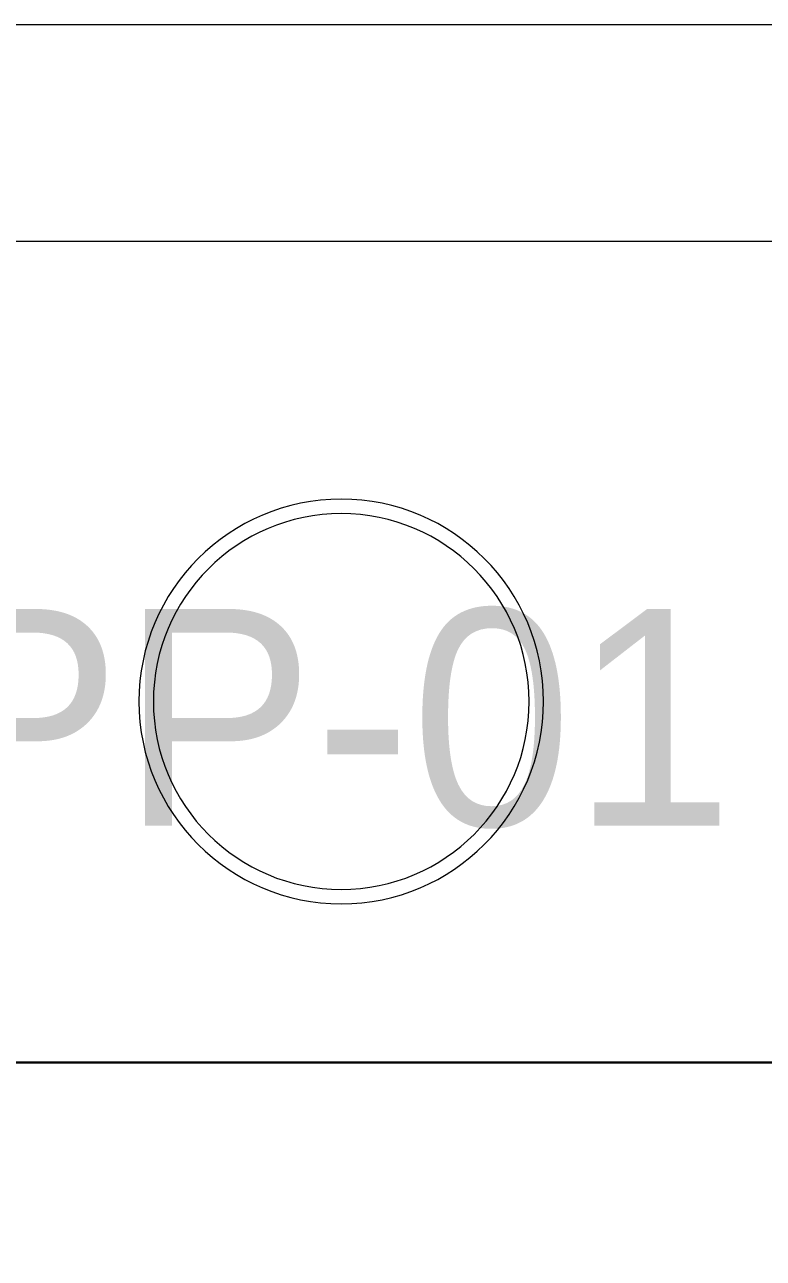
# Model space of a CAD drawing. Header units: metres. Extents: x 75097 to 220762, y -1557923 to -1361206.
# Drawn here: x 125566 to 126077, y -1407934 to -1407081 of the extents above; entities that cross this region are included whole.
import ezdxf
from ezdxf import colors
from ezdxf.entities.mleader import LeaderData, LeaderLine
from ezdxf.math import Vec2, Vec3

# ---------------------------------------------------------------- set-up
doc = ezdxf.new("R2010")
doc.units = ezdxf.units.M
doc.layers.get('0').update_dxf_attribs({"lineweight": 0})
for name, color, linetype, lineweight in [('A-100 - Copy$0$Medical Equipment and Furniture', 8, 'Continuous', 0), ('A-100 - Copy$0$Walls', 8, 'Continuous', 0), ('E-LG', 245, 'Continuous', 30)]:
    doc.layers.add(name, color=color, linetype=linetype, lineweight=lineweight)
doc.layers.add('E-POWR', color=7, linetype='Continuous', lineweight=9, true_color=0x4e7e3e)
doc.styles.get("Standard").update_dxf_attribs({"font": 'GOTHIC.TTF'})

# ---------------------------------------------------------------- blocks, each defined once
blk = doc.blocks.new('A-100 - Copy$0$WM00001-P')
for radius in [0.14, 0.13]:
    blk.add_circle((0, 0), radius)
blk = doc.blocks.new('A-100 - Copy')
at = {"layer": 'A-100 - Copy$0$Walls'}
for p, q in [((127076.64, -1407080.62, 0), (124111.65, -1407080.62, 0)), ((126976.64, -1407230.62, 0), (124211.65, -1407230.62, 0))]:
    blk.add_line(p, q, dxfattribs=at)
at = {"layer": 'A-100 - Copy$0$Medical Equipment and Furniture', "extrusion": (-8.17011e-07, 7.77426e-06, 1), "xscale": -1000.000000000005, "yscale": 1000.000000000005, "zscale": 1000.000000000002, "rotation": 257.9985892358334}
blk.add_blockref('A-100 - Copy$0$WM00001-P', (125784.94, -1407548.95, -11.04), dxfattribs=at)

msp = doc.modelspace()

# ---------------------------------------------------------------- linework, layer by layer
at = {"layer": 'E-LG', "color": 1, "elevation": 0}
msp.add_lwpolyline([(124395.08, -1407647.84), (124528.09, -1407798.63), (130983.03, -1407798.63), (130983.03, -1409352.84), (131058.22, -1409491.66), (131153.32, -1409271.34), (142717.12, -1409271.34), (142717.12, -1410428.7), (142929.83, -1410497.69), (142780.04, -1410333.36), (142780.04, -1409273), (166814.08, -1409273), (167013.95, -1409485.64)], dxfattribs=at)

# ---------------------------------------------------------------- next in the draw order: block references
msp.add_blockref('A-100 - Copy', (0, 0))

# ---------------------------------------------------------------- next in the draw order: leaders
at = {"layer": 'E-POWR'}
ml = msp.add_multileader_mtext('Standard', dxfattribs=at)
ml.set_content('#Y1\\PTO UPP-01', color=256)
ml.set_leader_properties()
ml.build(insert=Vec2(0, 0))
ml.multileader.update_dxf_attribs({"text_right_attachment_type": 6, "dogleg_length": 200, "arrow_head_size": 200})
ctx = ml.context
ctx.base_point, ctx.char_height, ctx.arrow_head_size, ctx.landing_gap_size, ctx.plane_origin = Vec3(125019.59, -1407311.75), 150, 200, 0.09, Vec3(125747.43, -1408898.45)
ctx.right_attachment = 6
notes = []
notes.append((ctx, [(0, (1, 1, 0), (124819.59, -1407311.75), (1, 0), 200, [(0, [(124395.08, -1407647.84)], 0, [])])]))
ctx.mtext.insert, ctx.mtext.flow_direction = Vec3(125019.68, -1407234.86), 5
for ctx, leaders in notes:
    for number, flags, end, landing, length, lines in leaders:
        leader = LeaderData()
        leader.index, (leader.has_last_leader_line, leader.has_dogleg_vector, leader.attachment_direction) = number, flags
        leader.last_leader_point, leader.dogleg_vector, leader.dogleg_length = Vec3(end), Vec3(landing), length
        for number, points, colour, breaks in lines:
            line = LeaderLine()
            line.index, line.vertices, line.color, line.breaks = number, Vec3.list(points), colors.encode_raw_color(colour), breaks
            leader.lines.append(line)
        ctx.leaders.append(leader)

doc.saveas('drawing.dxf')
